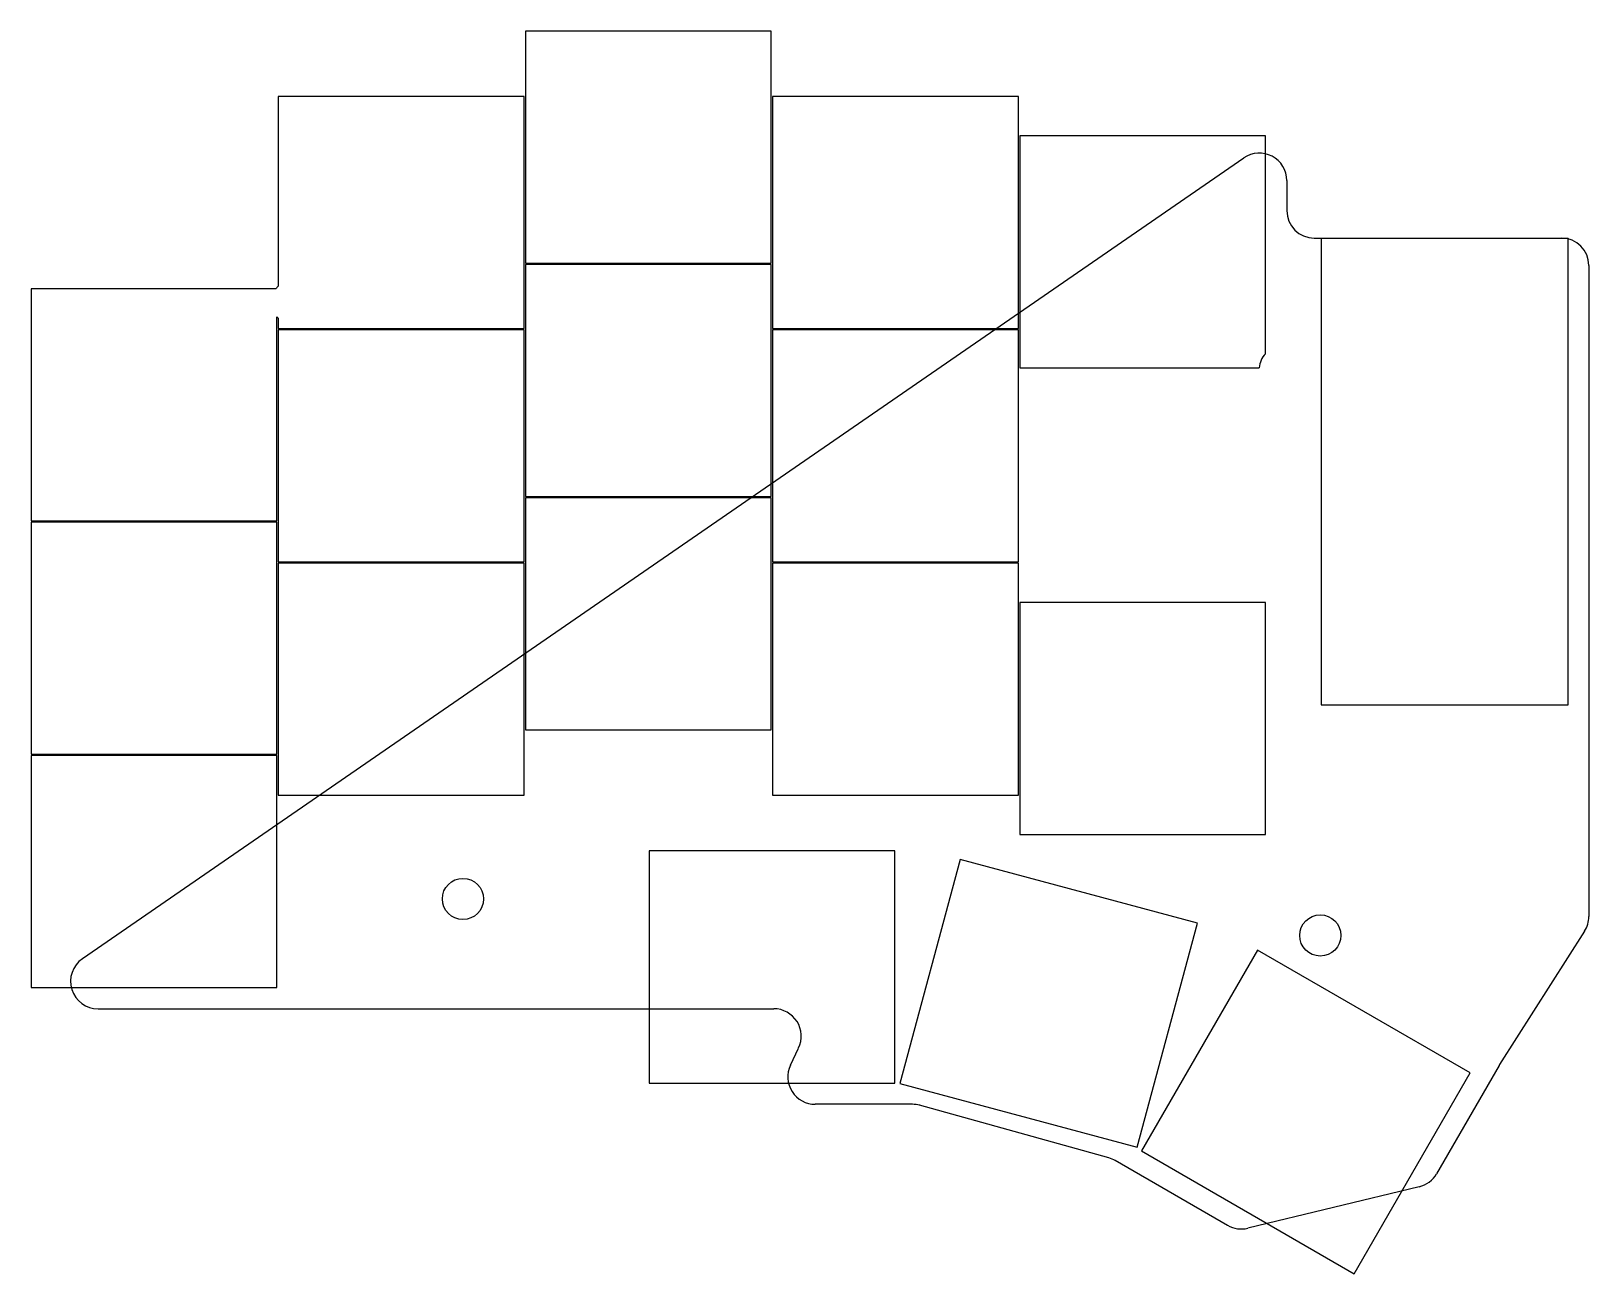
# Model space of a CAD drawing. Header units: millimetres. Extents: x 141 to 254, y -179 to -89.
import ezdxf

# ---------------------------------------------------------------- set-up
doc = ezdxf.new("R2010")
doc.units = ezdxf.units.MM

msp = doc.modelspace()

# ---------------------------------------------------------------- linework, layer by layer
for p, q in [((194.95, -88.79), (177.05, -88.79)), ((177.05, -88.79), (177.05, -105.69)), ((194.95, -105.69), (194.95, -88.79)), ((176.95, -93.55), (159.05, -93.55)), ((159.05, -93.55), (159.05, -107.37)), ((176.95, -110.45), (176.95, -93.55)), ((212.95, -93.55), (195.05, -93.55)), ((195.05, -93.55), (195.05, -110.45)), ((212.95, -110.45), (212.95, -93.55)), ((230.95, -96.41), (213.05, -96.41)), ((213.05, -96.41), (213.05, -113.31)), ((230.95, -112.29), (230.95, -96.41)), ((144.79, -156.35), (229.36, -98.02)), ((232.5, -99.67), (232.5, -101.86)), ((234.5, -103.86), (253, -103.86)), ((235, -103.86), (235, -137.86)), ((253, -137.86), (253, -103.86)), ((177.05, -105.69), (194.95, -105.69)), ((194.95, -105.79), (177.05, -105.79)), ((177.05, -105.79), (177.05, -122.69)), ((194.95, -122.69), (194.95, -105.79)), ((254.5, -105.86), (254.5, -153.28)), ((158.87, -107.55), (141.05, -107.55)), ((141.05, -107.55), (141.05, -124.45)), ((158.95, -124.45), (158.95, -109.6)), ((159.05, -109.69), (159.05, -110.45)), ((159.05, -110.45), (176.95, -110.45)), ((176.95, -110.55), (159.05, -110.55)), ((159.05, -110.55), (159.05, -127.45)), ((176.95, -127.45), (176.95, -110.55)), ((195.05, -110.45), (212.95, -110.45)), ((212.95, -110.55), (195.05, -110.55)), ((195.05, -110.55), (195.05, -127.45)), ((212.95, -127.45), (212.95, -110.55)), ((213.05, -113.31), (230.5, -113.31)), ((177.05, -122.69), (194.95, -122.69)), ((194.95, -122.79), (177.05, -122.79)), ((177.05, -122.79), (177.05, -139.69)), ((194.95, -139.69), (194.95, -122.79)), ((141.05, -124.45), (158.95, -124.45)), ((158.95, -124.55), (141.05, -124.55)), ((141.05, -124.55), (141.05, -141.45)), ((158.95, -141.45), (158.95, -124.55)), ((159.05, -127.45), (176.95, -127.45)), ((176.95, -127.55), (159.05, -127.55)), ((159.05, -127.55), (159.05, -144.45)), ((176.95, -144.45), (176.95, -127.55)), ((195.05, -127.45), (212.95, -127.45)), ((212.95, -127.55), (195.05, -127.55)), ((195.05, -127.55), (195.05, -144.45)), ((212.95, -144.45), (212.95, -127.55)), ((230.95, -130.41), (213.05, -130.41)), ((213.05, -130.41), (213.05, -147.31)), ((230.95, -147.31), (230.95, -130.41)), ((235, -137.86), (253, -137.86)), ((177.05, -139.69), (194.95, -139.69)), ((141.05, -141.45), (158.95, -141.45)), ((158.95, -141.55), (141.05, -141.55)), ((141.05, -141.55), (141.05, -158.45)), ((158.95, -158.45), (158.95, -141.55)), ((159.05, -144.45), (176.95, -144.45)), ((195.05, -144.45), (212.95, -144.45)), ((213.05, -147.31), (230.95, -147.31)), ((203.95, -148.5), (186.05, -148.5)), ((186.05, -148.5), (186.05, -165.41)), ((203.95, -165.41), (203.95, -148.5)), ((208.7, -149.13), (204.32, -165.45)), ((225.99, -153.76), (208.7, -149.13)), ((221.61, -170.09), (225.99, -153.76)), ((254.19, -154.35), (248, -164.07)), ((230.36, -155.72), (221.91, -170.36)), ((245.86, -164.67), (230.36, -155.72)), ((141.05, -158.45), (158.95, -158.45)), ((145.92, -160), (195.14, -160)), ((196.36, -164.1), (196.94, -162.86)), ((247.96, -164.14), (243.41, -172.02)), ((186.05, -165.41), (203.95, -165.41)), ((204.32, -165.45), (221.61, -170.09)), ((237.41, -179.31), (245.86, -164.67)), ((205.23, -166.96), (198.16, -166.96)), ((219.55, -170.86), (205.76, -167.03)), ((228.19, -175.78), (220.01, -171.05)), ((221.91, -170.36), (237.41, -179.31)), ((242.15, -172.97), (229.67, -175.99))]:
    msp.add_line(p, q)
for centre in [(172.5, -152), (234.94, -154.66)]:
    msp.add_circle(centre, 1.5)
for centre, radius, start, end in [((230.5, -99.67), 2, 0, 124.5942), ((234.5, -101.86), 2, 180, 270), ((252.5, -105.86), 2, 0, 90), ((160, -108.53), 1.5, 489.2965, 499.0382), ((160, -108.53), 1.5, 225.573, 230.7035), ((232, -113.36), 1.5, 494.427, 538.0898), ((252.5, -153.28), 2, 327.5395, 0), ((145.92, -158), 2, 124.5942, 270), ((195.14, -162), 2, 334.6167, 90), ((198.16, -164.96), 2, 154.6167, 270), ((249.69, -165.14), 2, 147.5395, 150), ((205.23, -168.96), 2, 74.4736, 90), ((219.01, -172.79), 2, 60, 74.4736), ((241.68, -171.02), 2, 283.6028, 330), ((229.19, -174.04), 2, 240, 283.6028)]:
    msp.add_arc(centre, radius, start, end)

doc.saveas('drawing.dxf')
